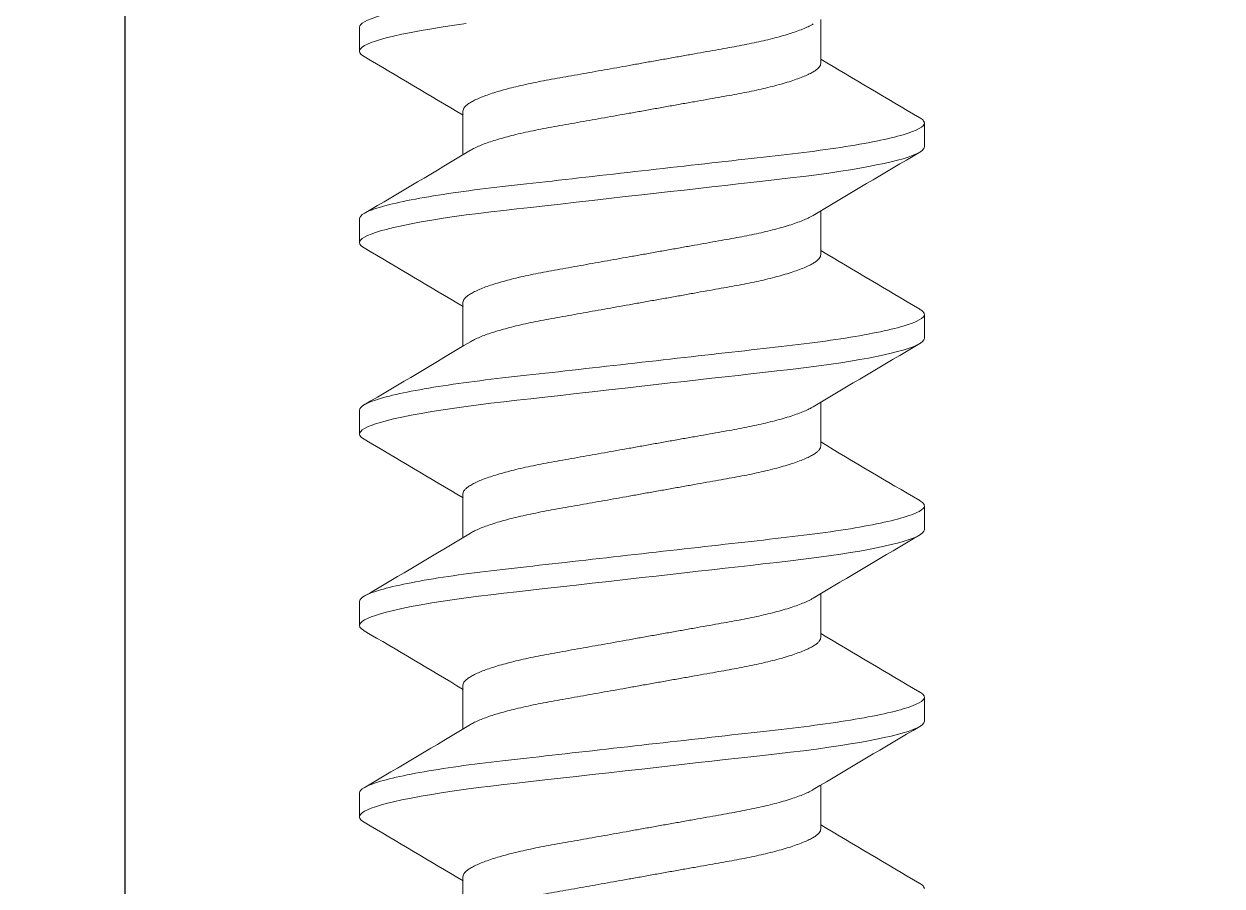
# Model space of a CAD drawing. Extents: x -23 to 190, y -172 to 85.
# Drawn here: x -0.8086 to -0.4608, y 43.8796 to 44.1298 of the extents above; entities that cross this region are included whole.
import ezdxf

# ---------------------------------------------------------------- set-up
doc = ezdxf.new("R2010")
doc.units = 0
doc.header["$MEASUREMENT"] = 0
doc.layers.get('0').update_dxf_attribs({"linetype": 'CONTINUOUS'})
doc.layers.add('FRAME', color=1, linetype='CONTINUOUS')

# ---------------------------------------------------------------- blocks, each defined once
blk = doc.blocks.new('Flat Head Phillips Sheet Metal Screw NO 8 Size 15 Length')
at = {"color": 7, "linetype": 'Continuous', "lineweight": 15}
for p, q in [((-47.41852, 27.73542), (-47.42546, 27.73542)), ((-47.36296, 27.73542), (-47.36991, 27.73542)), ((-47.30741, 27.73542), (-47.31435, 27.73542)), ((-47.25185, 27.73542), (-47.2588, 27.73542)), ((-47.1963, 27.73542), (-47.20324, 27.73542)), ((-47.44282, 27.70535), (-47.45553, 27.70535)), ((-47.38727, 27.70535), (-47.39997, 27.70535)), ((-47.33171, 27.70535), (-47.34442, 27.70535)), ((-47.27616, 27.70535), (-47.28886, 27.70535)), ((-47.2206, 27.70535), (-47.23331, 27.70535)), ((-47.42893, 27.60149), (-47.41623, 27.60149)), ((-47.37338, 27.60149), (-47.36067, 27.60149)), ((-47.31782, 27.60149), (-47.30512, 27.60149)), ((-47.26227, 27.60149), (-47.24956, 27.60149)), ((-47.20671, 27.60149), (-47.19401, 27.60149)), ((-47.39768, 27.57142), (-47.39074, 27.57142)), ((-47.34213, 27.57142), (-47.33518, 27.57142)), ((-47.28657, 27.57142), (-47.27963, 27.57142)), ((-47.23102, 27.57142), (-47.22407, 27.57142))]:
    blk.add_line(p, q, dxfattribs=at)
at = {"color": 7, "linetype": 'Continuous', "lineweight": 15, "flags": 128}
for points in [[(-47.42699, 27.73403), (-47.42687, 27.73426), (-47.42638, 27.73491), (-47.42591, 27.73529), (-47.42546, 27.73542), (-47.42508, 27.73532), (-47.42468, 27.73504), (-47.42427, 27.73457), (-47.42384, 27.7339), (-47.42341, 27.73303), (-47.42297, 27.73198), (-47.42253, 27.73074), (-47.42208, 27.7293), (-47.42162, 27.72768), (-47.42108, 27.7255), (-47.42053, 27.72307), (-47.41999, 27.72041), (-47.41945, 27.71752), (-47.41892, 27.71442), (-47.41839, 27.71113), (-47.41791, 27.70784), (-47.41743, 27.70441), (-47.41697, 27.70087), (-47.41653, 27.69724), (-47.4161, 27.69352), (-47.41567, 27.68968), (-47.41521, 27.68568), (-47.41475, 27.68154), (-47.41424, 27.67707), (-47.41372, 27.67249), (-47.4132, 27.66781), (-47.41266, 27.66305), (-47.41212, 27.65825), (-47.41157, 27.65342), (-47.4111, 27.64929), (-47.41064, 27.64517), (-47.41018, 27.64108), (-47.40972, 27.63705), (-47.40927, 27.63307), (-47.40884, 27.62924), (-47.40842, 27.62549), (-47.40801, 27.62183), (-47.4076, 27.61828), (-47.40714, 27.61421), (-47.4067, 27.6103), (-47.40624, 27.60647), (-47.40576, 27.60275), (-47.40526, 27.59915), (-47.40475, 27.5957), (-47.4043, 27.59288), (-47.40385, 27.59019), (-47.40339, 27.58765), (-47.40293, 27.58527), (-47.40246, 27.58306), (-47.402, 27.58106), (-47.40154, 27.57925), (-47.40109, 27.57761), (-47.40064, 27.57616), (-47.40011, 27.57469), (-47.39959, 27.5735), (-47.39909, 27.57258), (-47.3986, 27.57193), (-47.39813, 27.57154), (-47.39768, 27.57142), (-47.39768, 27.57142)], [(-47.37144, 27.73403), (-47.37131, 27.73426), (-47.37083, 27.73491), (-47.37036, 27.73529), (-47.36991, 27.73542), (-47.36952, 27.73532), (-47.36912, 27.73504), (-47.36871, 27.73457), (-47.36829, 27.7339), (-47.36785, 27.73303), (-47.36742, 27.73198), (-47.36697, 27.73074), (-47.36652, 27.7293), (-47.36607, 27.72768), (-47.36552, 27.7255), (-47.36498, 27.72307), (-47.36443, 27.72041), (-47.36389, 27.71752), (-47.36336, 27.71442), (-47.36284, 27.71113), (-47.36235, 27.70784), (-47.36188, 27.70441), (-47.36142, 27.70087), (-47.36097, 27.69724), (-47.36055, 27.69352), (-47.36011, 27.68968), (-47.35966, 27.68568), (-47.35919, 27.68154), (-47.35869, 27.67707), (-47.35817, 27.67249), (-47.35764, 27.66781), (-47.3571, 27.66305), (-47.35656, 27.65825), (-47.35602, 27.65342), (-47.35555, 27.64929), (-47.35509, 27.64517), (-47.35462, 27.64108), (-47.35417, 27.63705), (-47.35372, 27.63307), (-47.35329, 27.62924), (-47.35286, 27.62549), (-47.35245, 27.62183), (-47.35205, 27.61828), (-47.35159, 27.61421), (-47.35114, 27.6103), (-47.35068, 27.60647), (-47.3502, 27.60275), (-47.34971, 27.59915), (-47.3492, 27.5957), (-47.34875, 27.59288), (-47.34829, 27.59019), (-47.34783, 27.58765), (-47.34737, 27.58527), (-47.3469, 27.58306), (-47.34645, 27.58106), (-47.34599, 27.57925), (-47.34553, 27.57761), (-47.34508, 27.57616), (-47.34456, 27.57469), (-47.34404, 27.5735), (-47.34354, 27.57258), (-47.34305, 27.57193), (-47.34258, 27.57154), (-47.34213, 27.57142), (-47.34213, 27.57142)], [(-47.31588, 27.73403), (-47.31576, 27.73426), (-47.31527, 27.73491), (-47.3148, 27.73529), (-47.31435, 27.73542), (-47.31397, 27.73532), (-47.31357, 27.73504), (-47.31316, 27.73457), (-47.31273, 27.7339), (-47.3123, 27.73303), (-47.31186, 27.73198), (-47.31142, 27.73074), (-47.31097, 27.7293), (-47.31051, 27.72768), (-47.30997, 27.7255), (-47.30942, 27.72307), (-47.30888, 27.72041), (-47.30834, 27.71752), (-47.30781, 27.71442), (-47.30728, 27.71113), (-47.3068, 27.70784), (-47.30632, 27.70441), (-47.30586, 27.70087), (-47.30542, 27.69724), (-47.30499, 27.69352), (-47.30456, 27.68968), (-47.30411, 27.68568), (-47.30364, 27.68154), (-47.30313, 27.67707), (-47.30262, 27.67249), (-47.30209, 27.66781), (-47.30155, 27.66305), (-47.30101, 27.65825), (-47.30046, 27.65342), (-47.3, 27.64929), (-47.29953, 27.64517), (-47.29907, 27.64108), (-47.29861, 27.63705), (-47.29816, 27.63307), (-47.29773, 27.62924), (-47.29731, 27.62549), (-47.2969, 27.62183), (-47.2965, 27.61828), (-47.29604, 27.61421), (-47.29559, 27.6103), (-47.29513, 27.60647), (-47.29465, 27.60275), (-47.29415, 27.59915), (-47.29364, 27.5957), (-47.29319, 27.59288), (-47.29274, 27.59019), (-47.29228, 27.58765), (-47.29182, 27.58527), (-47.29135, 27.58306), (-47.29089, 27.58106), (-47.29043, 27.57925), (-47.28998, 27.57761), (-47.28953, 27.57616), (-47.289, 27.57469), (-47.28849, 27.5735), (-47.28798, 27.57258), (-47.28749, 27.57193), (-47.28702, 27.57154), (-47.28657, 27.57142), (-47.28657, 27.57142)], [(-47.26033, 27.73403), (-47.26021, 27.73426), (-47.25972, 27.73491), (-47.25925, 27.73529), (-47.2588, 27.73542), (-47.25841, 27.73532), (-47.25801, 27.73504), (-47.2576, 27.73457), (-47.25718, 27.7339), (-47.25674, 27.73303), (-47.25631, 27.73198), (-47.25586, 27.73074), (-47.25541, 27.7293), (-47.25496, 27.72768), (-47.25441, 27.7255), (-47.25387, 27.72307), (-47.25333, 27.72041), (-47.25279, 27.71752), (-47.25225, 27.71442), (-47.25173, 27.71113), (-47.25124, 27.70784), (-47.25077, 27.70441), (-47.25031, 27.70087), (-47.24986, 27.69724), (-47.24944, 27.69352), (-47.249, 27.68968), (-47.24855, 27.68568), (-47.24808, 27.68154), (-47.24758, 27.67707), (-47.24706, 27.67249), (-47.24653, 27.66781), (-47.246, 27.66305), (-47.24545, 27.65825), (-47.24491, 27.65342), (-47.24444, 27.64929), (-47.24398, 27.64517), (-47.24352, 27.64108), (-47.24306, 27.63705), (-47.24261, 27.63307), (-47.24218, 27.62924), (-47.24175, 27.62549), (-47.24134, 27.62183), (-47.24094, 27.61828), (-47.24048, 27.61421), (-47.24003, 27.6103), (-47.23957, 27.60647), (-47.23909, 27.60275), (-47.2386, 27.59915), (-47.23809, 27.5957), (-47.23764, 27.59288), (-47.23719, 27.59019), (-47.23673, 27.58765), (-47.23626, 27.58527), (-47.2358, 27.58306), (-47.23534, 27.58106), (-47.23488, 27.57925), (-47.23443, 27.57761), (-47.23398, 27.57616), (-47.23345, 27.57469), (-47.23293, 27.5735), (-47.23243, 27.57258), (-47.23194, 27.57193), (-47.23147, 27.57154), (-47.23102, 27.57142), (-47.23102, 27.57142)], [(-47.20477, 27.73403), (-47.20465, 27.73426), (-47.20416, 27.73491), (-47.20369, 27.73529), (-47.20324, 27.73542), (-47.20286, 27.73532), (-47.20246, 27.73504), (-47.20205, 27.73457), (-47.20162, 27.7339), (-47.20119, 27.73303), (-47.20075, 27.73198), (-47.20031, 27.73074), (-47.19986, 27.7293), (-47.1994, 27.72768), (-47.19886, 27.7255), (-47.19831, 27.72307), (-47.19777, 27.72041), (-47.19723, 27.71752), (-47.1967, 27.71442), (-47.19618, 27.71113), (-47.19569, 27.70784), (-47.19521, 27.70441)]]:
    blk.add_lwpolyline(points, dxfattribs=at)
at = {"color": 7, "linetype": 'Continuous', "lineweight": 15}
for centre, radius, start, end in [((-50.36145, 29.45339), 3.40106, 329.07123, 329.63346), ((-44.50908, 29.43807), 3.37039, 210.37001, 210.98096), ((-50.3059, 29.45339), 3.40106, 329.07123, 329.63346), ((-44.45353, 29.43807), 3.37039, 210.37001, 210.98096), ((-50.25034, 29.45339), 3.40106, 329.07123, 329.63346), ((-44.39797, 29.43807), 3.37039, 210.37001, 210.98096), ((-50.19479, 29.45339), 3.40106, 329.07123, 329.63346), ((-44.34242, 29.43807), 3.37039, 210.37001, 210.98096), ((-50.14098, 29.45443), 3.40309, 329.07129, 329.63319), ((-50.30884, 25.86774), 3.3724, 30.37024, 30.98083), ((-50.25328, 25.86774), 3.3724, 30.37024, 30.98083), ((-50.19773, 25.86774), 3.3724, 30.37024, 30.98083), ((-50.14217, 25.86774), 3.3724, 30.37024, 30.98083), ((-44.50962, 25.85304), 3.40185, 149.07129, 149.6334), ((-44.45407, 25.85304), 3.40185, 149.07129, 149.6334), ((-44.39851, 25.85304), 3.40185, 149.07129, 149.6334), ((-44.34296, 25.85304), 3.40185, 149.07129, 149.6334), ((-44.28587, 25.85213), 3.40363, 149.07144, 149.63325)]:
    blk.add_arc(centre, radius, start, end, dxfattribs=at)
for points, knots in [([(-47.41852, 27.73542), (-47.41751, 27.73542), (-47.41635, 27.73342), (-47.4139, 27.72511), (-47.41262, 27.7188), (-47.41086, 27.7073), (-47.4103, 27.70314), (-47.40924, 27.69447), (-47.40875, 27.68996), (-47.4071, 27.67536), (-47.40587, 27.6644), (-47.40339, 27.64243), (-47.40215, 27.63148), (-47.4005, 27.61687), (-47.40001, 27.61236), (-47.39896, 27.60369), (-47.39839, 27.59953), (-47.39663, 27.58803), (-47.39536, 27.58173), (-47.39291, 27.57341), (-47.39174, 27.57142), (-47.39074, 27.57142)], [0, 0, 0, 0, 0.125, 0.125, 0.25, 0.25, 0.3125, 0.3125, 0.375, 0.375, 0.5, 0.5, 0.625, 0.625, 0.6875, 0.6875, 0.75, 0.75, 0.875, 0.875, 1, 1, 1, 1]), ([(-47.36296, 27.73542), (-47.36196, 27.73542), (-47.36079, 27.73342), (-47.35834, 27.72511), (-47.35707, 27.7188), (-47.35531, 27.7073), (-47.35474, 27.70314), (-47.35369, 27.69447), (-47.3532, 27.68996), (-47.35155, 27.67536), (-47.35031, 27.6644), (-47.34783, 27.64243), (-47.3466, 27.63148), (-47.34495, 27.61687), (-47.34446, 27.61236), (-47.3434, 27.60369), (-47.34284, 27.59953), (-47.34108, 27.58803), (-47.3398, 27.58173), (-47.33735, 27.57341), (-47.33619, 27.57142), (-47.33518, 27.57142)], [0, 0, 0, 0, 0.125, 0.125, 0.25, 0.25, 0.3125, 0.3125, 0.375, 0.375, 0.5, 0.5, 0.625, 0.625, 0.6875, 0.6875, 0.75, 0.75, 0.875, 0.875, 1, 1, 1, 1]), ([(-47.30741, 27.73542), (-47.3064, 27.73542), (-47.30524, 27.73342), (-47.30279, 27.72511), (-47.30152, 27.7188), (-47.29975, 27.7073), (-47.29919, 27.70314), (-47.29813, 27.69447), (-47.29764, 27.68996), (-47.296, 27.67536), (-47.29476, 27.6644), (-47.29228, 27.64243), (-47.29104, 27.63148), (-47.28939, 27.61687), (-47.2889, 27.61236), (-47.28785, 27.60369), (-47.28728, 27.59953), (-47.28552, 27.58803), (-47.28425, 27.58173), (-47.2818, 27.57341), (-47.28063, 27.57142), (-47.27963, 27.57142)], [0, 0, 0, 0, 0.125, 0.125, 0.25, 0.25, 0.3125, 0.3125, 0.375, 0.375, 0.5, 0.5, 0.625, 0.625, 0.6875, 0.6875, 0.75, 0.75, 0.875, 0.875, 1, 1, 1, 1]), ([(-47.25185, 27.73542), (-47.25085, 27.73542), (-47.24968, 27.73342), (-47.24723, 27.72511), (-47.24596, 27.7188), (-47.2442, 27.7073), (-47.24363, 27.70314), (-47.24258, 27.69447), (-47.24209, 27.68996), (-47.24044, 27.67536), (-47.2392, 27.6644), (-47.23672, 27.64243), (-47.23549, 27.63148), (-47.23384, 27.61687), (-47.23335, 27.61236), (-47.23229, 27.60369), (-47.23173, 27.59953), (-47.22997, 27.58803), (-47.22869, 27.58173), (-47.22625, 27.57341), (-47.22508, 27.57142), (-47.22407, 27.57142)], [0, 0, 0, 0, 0.125, 0.125, 0.25, 0.25, 0.3125, 0.3125, 0.375, 0.375, 0.5, 0.5, 0.625, 0.625, 0.6875, 0.6875, 0.75, 0.75, 0.875, 0.875, 1, 1, 1, 1]), ([(-47.1963, 27.73542), (-47.1953, 27.73542), (-47.19413, 27.73342), (-47.19168, 27.72511), (-47.19041, 27.7188), (-47.18864, 27.7073), (-47.18808, 27.70314), (-47.18703, 27.69447), (-47.18654, 27.68996), (-47.18489, 27.67536), (-47.18365, 27.6644), (-47.18117, 27.64243), (-47.17993, 27.63148), (-47.17828, 27.61687), (-47.17779, 27.61236), (-47.17674, 27.60369), (-47.17617, 27.59953), (-47.17441, 27.58803), (-47.17314, 27.58173), (-47.17069, 27.57341), (-47.16952, 27.57142), (-47.16852, 27.57142)], [0, 0, 0, 0, 0.125, 0.125, 0.25, 0.25, 0.3125, 0.3125, 0.375, 0.375, 0.5, 0.5, 0.625, 0.625, 0.6875, 0.6875, 0.75, 0.75, 0.875, 0.875, 1, 1, 1, 1]), ([(-47.45421, 27.70314), (-47.45399, 27.70277), (-47.45355, 27.70199), (-47.45289, 27.70051), (-47.45222, 27.69881), (-47.45156, 27.69691), (-47.45091, 27.6948), (-47.45027, 27.69249), (-47.44963, 27.68996), (-47.449, 27.68721), (-47.44837, 27.68427), (-47.44777, 27.68121), (-47.44721, 27.67802), (-47.44662, 27.6747), (-47.44601, 27.67129), (-47.44539, 27.66782), (-47.44476, 27.66431), (-47.44412, 27.66073), (-47.44348, 27.65709), (-47.44281, 27.65334), (-47.44213, 27.64953), (-47.44144, 27.64567), (-47.44076, 27.64188), (-47.4401, 27.63818), (-47.43947, 27.6346), (-47.43886, 27.63123), (-47.4383, 27.62807), (-47.43777, 27.6251), (-47.4372, 27.62223), (-47.43661, 27.61946), (-47.43599, 27.61677), (-47.43533, 27.61419), (-47.43465, 27.61176), (-47.43396, 27.60956), (-47.43326, 27.60759), (-47.43257, 27.60589), (-47.4319, 27.60448), (-47.43126, 27.60336), (-47.43064, 27.60251), (-47.43005, 27.60192), (-47.42948, 27.60155), (-47.42911, 27.60151), (-47.42893, 27.60149)], [0, 0, 0, 0, 0.025043, 0.051294, 0.076128, 0.100977, 0.125773, 0.150453, 0.174953, 0.200674, 0.226058, 0.251043, 0.275664, 0.300587, 0.325918, 0.35012, 0.374574, 0.399221, 0.423998, 0.448841, 0.475188, 0.501456, 0.527569, 0.553452, 0.579036, 0.604257, 0.62765, 0.650889, 0.674505, 0.698468, 0.722729, 0.748719, 0.774908, 0.801219, 0.827575, 0.853898, 0.880109, 0.904652, 0.928968, 0.952999, 0.976692, 1, 1, 1, 1]), ([(-47.44282, 27.70535), (-47.44263, 27.70532), (-47.44224, 27.70527), (-47.44164, 27.70486), (-47.441, 27.70419), (-47.44034, 27.70324), (-47.43967, 27.702), (-47.439, 27.70052), (-47.43833, 27.69881), (-47.43768, 27.69691), (-47.43703, 27.6948), (-47.43638, 27.69249), (-47.43574, 27.68996), (-47.43511, 27.68721), (-47.43448, 27.68427), (-47.43389, 27.68121), (-47.43332, 27.67802), (-47.43273, 27.6747), (-47.43212, 27.67129), (-47.4315, 27.66782), (-47.43088, 27.66431), (-47.43024, 27.66073), (-47.42959, 27.65709), (-47.42892, 27.65334), (-47.42824, 27.64953), (-47.42755, 27.64567), (-47.42687, 27.64188), (-47.42621, 27.63818), (-47.42558, 27.6346), (-47.42498, 27.63123), (-47.42441, 27.62807), (-47.42388, 27.6251), (-47.42331, 27.62223), (-47.42272, 27.61946), (-47.4221, 27.61677), (-47.42144, 27.61419), (-47.42076, 27.61176), (-47.42007, 27.60956), (-47.41938, 27.60759), (-47.41868, 27.60589), (-47.41807, 27.60459), (-47.4177, 27.60396), (-47.41755, 27.60371)], [0, 0, 0, 0, 0.024733, 0.049897, 0.075434, 0.10128, 0.127365, 0.153616, 0.178452, 0.203301, 0.228098, 0.252779, 0.277279, 0.303001, 0.328385, 0.353372, 0.377993, 0.402917, 0.428248, 0.452451, 0.476906, 0.501553, 0.526331, 0.551175, 0.577522, 0.603791, 0.629905, 0.655789, 0.681374, 0.706595, 0.729989, 0.753229, 0.776845, 0.800809, 0.82507, 0.851061, 0.877251, 0.903563, 0.92992, 0.956243, 0.982455, 1, 1, 1, 1]), ([(-47.39865, 27.70314), (-47.39844, 27.70277), (-47.398, 27.70199), (-47.39733, 27.70051), (-47.39666, 27.69881), (-47.39601, 27.69691), (-47.39536, 27.6948), (-47.39472, 27.69249), (-47.39408, 27.68996), (-47.39344, 27.68721), (-47.39282, 27.68427), (-47.39222, 27.68121), (-47.39165, 27.67802), (-47.39106, 27.6747), (-47.39045, 27.67129), (-47.38983, 27.66782), (-47.38921, 27.66431), (-47.38857, 27.66073), (-47.38792, 27.65709), (-47.38725, 27.65334), (-47.38657, 27.64953), (-47.38588, 27.64567), (-47.38521, 27.64188), (-47.38455, 27.63818), (-47.38391, 27.6346), (-47.38331, 27.63123), (-47.38275, 27.62807), (-47.38221, 27.6251), (-47.38165, 27.62223), (-47.38106, 27.61946), (-47.38043, 27.61677), (-47.37978, 27.61419), (-47.3791, 27.61176), (-47.3784, 27.60956), (-47.37771, 27.60759), (-47.37702, 27.60589), (-47.37635, 27.60448), (-47.3757, 27.60336), (-47.37509, 27.60251), (-47.37449, 27.60192), (-47.37392, 27.60155), (-47.37356, 27.60151), (-47.37338, 27.60149)], [0, 0, 0, 0, 0.025043, 0.051294, 0.076128, 0.100977, 0.125773, 0.150453, 0.174953, 0.200674, 0.226058, 0.251043, 0.275664, 0.300587, 0.325918, 0.35012, 0.374574, 0.399221, 0.423998, 0.448841, 0.475188, 0.501456, 0.527569, 0.553452, 0.579036, 0.604257, 0.62765, 0.650889, 0.674505, 0.698468, 0.722729, 0.748719, 0.774908, 0.801219, 0.827575, 0.853898, 0.880109, 0.904652, 0.928968, 0.952999, 0.976692, 1, 1, 1, 1]), ([(-47.38727, 27.70535), (-47.38708, 27.70532), (-47.38669, 27.70527), (-47.38608, 27.70486), (-47.38545, 27.70419), (-47.38479, 27.70324), (-47.38412, 27.702), (-47.38344, 27.70052), (-47.38278, 27.69881), (-47.38212, 27.69691), (-47.38147, 27.6948), (-47.38083, 27.69249), (-47.38019, 27.68996), (-47.37955, 27.68721), (-47.37893, 27.68427), (-47.37833, 27.68121), (-47.37777, 27.67802), (-47.37717, 27.6747), (-47.37657, 27.67129), (-47.37595, 27.66782), (-47.37532, 27.66431), (-47.37468, 27.66073), (-47.37403, 27.65709), (-47.37336, 27.65334), (-47.37268, 27.64953), (-47.372, 27.64567), (-47.37132, 27.64188), (-47.37066, 27.63818), (-47.37002, 27.6346), (-47.36942, 27.63123), (-47.36886, 27.62807), (-47.36832, 27.6251), (-47.36776, 27.62223), (-47.36717, 27.61946), (-47.36654, 27.61677), (-47.36589, 27.61419), (-47.36521, 27.61176), (-47.36452, 27.60956), (-47.36382, 27.60759), (-47.36313, 27.60589), (-47.36252, 27.60459), (-47.36214, 27.60396), (-47.36199, 27.60371)], [0, 0, 0, 0, 0.024733, 0.049897, 0.075434, 0.10128, 0.127365, 0.153616, 0.178452, 0.203301, 0.228098, 0.252779, 0.277279, 0.303001, 0.328385, 0.353372, 0.377993, 0.402917, 0.428248, 0.452451, 0.476906, 0.501553, 0.526331, 0.551175, 0.577522, 0.603791, 0.629905, 0.655789, 0.681374, 0.706595, 0.729989, 0.753229, 0.776845, 0.800809, 0.82507, 0.851061, 0.877251, 0.903563, 0.92992, 0.956243, 0.982455, 1, 1, 1, 1]), ([(-47.3431, 27.70314), (-47.34288, 27.70277), (-47.34244, 27.70199), (-47.34178, 27.70051), (-47.34111, 27.69881), (-47.34046, 27.69691), (-47.3398, 27.6948), (-47.33916, 27.69249), (-47.33852, 27.68996), (-47.33789, 27.68721), (-47.33726, 27.68427), (-47.33667, 27.68121), (-47.3361, 27.67802), (-47.33551, 27.6747), (-47.3349, 27.67129), (-47.33428, 27.66782), (-47.33365, 27.66431), (-47.33302, 27.66073), (-47.33237, 27.65709), (-47.3317, 27.65334), (-47.33102, 27.64953), (-47.33033, 27.64567), (-47.32965, 27.64188), (-47.32899, 27.63818), (-47.32836, 27.6346), (-47.32776, 27.63123), (-47.32719, 27.62807), (-47.32666, 27.6251), (-47.32609, 27.62223), (-47.3255, 27.61946), (-47.32488, 27.61677), (-47.32422, 27.61419), (-47.32354, 27.61176), (-47.32285, 27.60956), (-47.32216, 27.60759), (-47.32146, 27.60589), (-47.32079, 27.60448), (-47.32015, 27.60336), (-47.31953, 27.60251), (-47.31894, 27.60192), (-47.31837, 27.60155), (-47.318, 27.60151), (-47.31782, 27.60149)], [0, 0, 0, 0, 0.025043, 0.051294, 0.076128, 0.100977, 0.125773, 0.150453, 0.174953, 0.200674, 0.226058, 0.251043, 0.275664, 0.300587, 0.325918, 0.35012, 0.374574, 0.399221, 0.423998, 0.448841, 0.475188, 0.501456, 0.527569, 0.553452, 0.579036, 0.604257, 0.62765, 0.650889, 0.674505, 0.698468, 0.722729, 0.748719, 0.774908, 0.801219, 0.827575, 0.853898, 0.880109, 0.904652, 0.928968, 0.952999, 0.976692, 1, 1, 1, 1]), ([(-47.33171, 27.70535), (-47.33152, 27.70532), (-47.33114, 27.70527), (-47.33053, 27.70486), (-47.32989, 27.70419), (-47.32924, 27.70324), (-47.32856, 27.702), (-47.32789, 27.70052), (-47.32722, 27.69881), (-47.32657, 27.69691), (-47.32592, 27.6948), (-47.32527, 27.69249), (-47.32463, 27.68996), (-47.324, 27.68721), (-47.32337, 27.68427), (-47.32278, 27.68121), (-47.32221, 27.67802), (-47.32162, 27.6747), (-47.32101, 27.67129), (-47.32039, 27.66782), (-47.31977, 27.66431), (-47.31913, 27.66073), (-47.31848, 27.65709), (-47.31781, 27.65334), (-47.31713, 27.64953), (-47.31644, 27.64567), (-47.31577, 27.64188), (-47.31511, 27.63818), (-47.31447, 27.6346), (-47.31387, 27.63123), (-47.31331, 27.62807), (-47.31277, 27.6251), (-47.3122, 27.62223), (-47.31161, 27.61946), (-47.31099, 27.61677), (-47.31033, 27.61419), (-47.30965, 27.61176), (-47.30896, 27.60956), (-47.30827, 27.60759), (-47.30757, 27.60589), (-47.30696, 27.60459), (-47.30659, 27.60396), (-47.30644, 27.60371)], [0, 0, 0, 0, 0.024733, 0.049897, 0.075434, 0.10128, 0.127365, 0.153616, 0.178452, 0.203301, 0.228098, 0.252779, 0.277279, 0.303001, 0.328385, 0.353372, 0.377993, 0.402917, 0.428248, 0.452451, 0.476906, 0.501553, 0.526331, 0.551175, 0.577522, 0.603791, 0.629905, 0.655789, 0.681374, 0.706595, 0.729989, 0.753229, 0.776845, 0.800809, 0.82507, 0.851061, 0.877251, 0.903563, 0.92992, 0.956243, 0.982455, 1, 1, 1, 1]), ([(-47.28754, 27.70314), (-47.28733, 27.70277), (-47.28689, 27.70199), (-47.28622, 27.70051), (-47.28556, 27.69881), (-47.2849, 27.69691), (-47.28425, 27.6948), (-47.28361, 27.69249), (-47.28297, 27.68996), (-47.28233, 27.68721), (-47.28171, 27.68427), (-47.28111, 27.68121), (-47.28054, 27.67802), (-47.27995, 27.6747), (-47.27934, 27.67129), (-47.27873, 27.66782), (-47.2781, 27.66431), (-47.27746, 27.66073), (-47.27681, 27.65709), (-47.27614, 27.65334), (-47.27546, 27.64953), (-47.27478, 27.64567), (-47.2741, 27.64188), (-47.27344, 27.63818), (-47.2728, 27.6346), (-47.2722, 27.63123), (-47.27164, 27.62807), (-47.2711, 27.6251), (-47.27054, 27.62223), (-47.26995, 27.61946), (-47.26932, 27.61677), (-47.26867, 27.61419), (-47.26799, 27.61176), (-47.26729, 27.60956), (-47.2666, 27.60759), (-47.26591, 27.60589), (-47.26524, 27.60448), (-47.26459, 27.60336), (-47.26398, 27.60251), (-47.26338, 27.60192), (-47.26281, 27.60155), (-47.26245, 27.60151), (-47.26227, 27.60149)], [0, 0, 0, 0, 0.025043, 0.051294, 0.076128, 0.100977, 0.125773, 0.150453, 0.174953, 0.200674, 0.226058, 0.251043, 0.275664, 0.300587, 0.325918, 0.35012, 0.374574, 0.399221, 0.423998, 0.448841, 0.475188, 0.501456, 0.527569, 0.553452, 0.579036, 0.604257, 0.62765, 0.650889, 0.674505, 0.698468, 0.722729, 0.748719, 0.774908, 0.801219, 0.827575, 0.853898, 0.880109, 0.904652, 0.928968, 0.952999, 0.976692, 1, 1, 1, 1]), ([(-47.27616, 27.70535), (-47.27597, 27.70532), (-47.27558, 27.70527), (-47.27497, 27.70486), (-47.27434, 27.70419), (-47.27368, 27.70324), (-47.27301, 27.702), (-47.27233, 27.70052), (-47.27167, 27.69881), (-47.27101, 27.69691), (-47.27036, 27.6948), (-47.26972, 27.69249), (-47.26908, 27.68996), (-47.26844, 27.68721), (-47.26782, 27.68427), (-47.26722, 27.68121), (-47.26666, 27.67802), (-47.26606, 27.6747), (-47.26546, 27.67129), (-47.26484, 27.66782), (-47.26421, 27.66431), (-47.26357, 27.66073), (-47.26292, 27.65709), (-47.26226, 27.65334), (-47.26157, 27.64953), (-47.26089, 27.64567), (-47.26021, 27.64188), (-47.25955, 27.63818), (-47.25891, 27.6346), (-47.25831, 27.63123), (-47.25775, 27.62807), (-47.25721, 27.6251), (-47.25665, 27.62223), (-47.25606, 27.61946), (-47.25543, 27.61677), (-47.25478, 27.61419), (-47.2541, 27.61176), (-47.25341, 27.60956), (-47.25271, 27.60759), (-47.25202, 27.60589), (-47.25141, 27.60459), (-47.25103, 27.60396), (-47.25088, 27.60371)], [0, 0, 0, 0, 0.0247333, 0.0498972, 0.075434, 0.1012797, 0.127365, 0.1536164, 0.1784516, 0.2033008, 0.2280981, 0.2527787, 0.2772794, 0.3030009, 0.3283855, 0.3533715, 0.3779927, 0.4029172, 0.4282484, 0.4524509, 0.4769057, 0.5015533, 0.5263312, 0.5511749, 0.5775221, 0.603791, 0.6299046, 0.6557889, 0.6813739, 0.7065948, 0.7299887, 0.7532288, 0.7768449, 0.8008093, 0.8250701, 0.8510614, 0.8772509, 0.9035628, 0.9299198, 0.9562429, 0.9824545, 1, 1, 1, 1]), ([(-47.23199, 27.70314), (-47.23177, 27.70277), (-47.23133, 27.70199), (-47.23067, 27.70051), (-47.23, 27.69881), (-47.22935, 27.69691), (-47.2287, 27.6948), (-47.22805, 27.69249), (-47.22741, 27.68996), (-47.22678, 27.68721), (-47.22615, 27.68427), (-47.22556, 27.68121), (-47.22499, 27.67802), (-47.2244, 27.6747), (-47.22379, 27.67129), (-47.22317, 27.66782), (-47.22255, 27.66431), (-47.22191, 27.66073), (-47.22126, 27.65709), (-47.22059, 27.65334), (-47.21991, 27.64953), (-47.21922, 27.64567), (-47.21854, 27.64188), (-47.21789, 27.63818), (-47.21725, 27.6346), (-47.21665, 27.63123), (-47.21609, 27.62807), (-47.21555, 27.6251), (-47.21498, 27.62223), (-47.21439, 27.61946), (-47.21377, 27.61677), (-47.21311, 27.61419), (-47.21243, 27.61176), (-47.21174, 27.60956), (-47.21105, 27.60759), (-47.21035, 27.60589), (-47.20968, 27.60448), (-47.20904, 27.60336), (-47.20842, 27.60251), (-47.20783, 27.60192), (-47.20726, 27.60155), (-47.20689, 27.60151), (-47.20671, 27.60149)], [0, 0, 0, 0, 0.025043, 0.051294, 0.076128, 0.100977, 0.125773, 0.150453, 0.174953, 0.200674, 0.226058, 0.251043, 0.275664, 0.300587, 0.325918, 0.35012, 0.374574, 0.399221, 0.423998, 0.448841, 0.475187, 0.501456, 0.527568, 0.553452, 0.579036, 0.604257, 0.62765, 0.650889, 0.674505, 0.698468, 0.722729, 0.748719, 0.774908, 0.801219, 0.827575, 0.853898, 0.880109, 0.904652, 0.928968, 0.952999, 0.976692, 1, 1, 1, 1]), ([(-47.2206, 27.70535), (-47.22041, 27.70532), (-47.22003, 27.70527), (-47.21942, 27.70486), (-47.21878, 27.70419), (-47.21813, 27.70324), (-47.21745, 27.702), (-47.21678, 27.70052), (-47.21611, 27.69881), (-47.21546, 27.69691), (-47.21481, 27.6948), (-47.21416, 27.69249), (-47.21352, 27.68996), (-47.21289, 27.68721), (-47.21227, 27.68427), (-47.21167, 27.68121), (-47.2111, 27.67802), (-47.21051, 27.6747), (-47.2099, 27.67129), (-47.20928, 27.66782), (-47.20866, 27.66431), (-47.20802, 27.66073), (-47.20737, 27.65709), (-47.2067, 27.65334), (-47.20602, 27.64953), (-47.20533, 27.64567), (-47.20466, 27.64188), (-47.204, 27.63818), (-47.20336, 27.6346), (-47.20276, 27.63123), (-47.2022, 27.62807), (-47.20166, 27.6251), (-47.20109, 27.62223), (-47.2005, 27.61946), (-47.19988, 27.61677), (-47.19922, 27.61419), (-47.19854, 27.61176), (-47.19785, 27.60956), (-47.19716, 27.60759), (-47.19647, 27.60589), (-47.19585, 27.60459), (-47.19548, 27.60396), (-47.19533, 27.60371)], [0, 0, 0, 0, 0.024733, 0.049897, 0.075434, 0.10128, 0.127365, 0.153616, 0.178452, 0.203301, 0.228098, 0.252779, 0.277279, 0.303001, 0.328385, 0.353371, 0.377993, 0.402917, 0.428248, 0.452451, 0.476906, 0.501553, 0.526331, 0.551175, 0.577522, 0.603791, 0.629905, 0.655789, 0.681374, 0.706595, 0.729989, 0.753229, 0.776845, 0.800809, 0.82507, 0.851061, 0.877251, 0.903563, 0.92992, 0.956243, 0.982455, 1, 1, 1, 1]), ([(-47.44629, 27.57142), (-47.44617, 27.57144), (-47.44591, 27.57147), (-47.44551, 27.57177), (-47.44513, 27.57219), (-47.44487, 27.57261), (-47.44476, 27.57279)], [0, 0, 0, 0, 0.259589, 0.522259, 0.787753, 1, 1, 1, 1]), ([(-47.39074, 27.57142), (-47.39061, 27.57144), (-47.39035, 27.57147), (-47.38996, 27.57177), (-47.38957, 27.57219), (-47.38932, 27.57261), (-47.38921, 27.57279)], [0, 0, 0, 0, 0.259589, 0.522259, 0.787753, 1, 1, 1, 1]), ([(-47.33518, 27.57142), (-47.33506, 27.57144), (-47.3348, 27.57147), (-47.3344, 27.57177), (-47.33402, 27.57219), (-47.33377, 27.57261), (-47.33365, 27.57279)], [0, 0, 0, 0, 0.259589, 0.522259, 0.787753, 1, 1, 1, 1]), ([(-47.27963, 27.57142), (-47.2795, 27.57144), (-47.27925, 27.57147), (-47.27885, 27.57177), (-47.27846, 27.57219), (-47.27821, 27.57261), (-47.2781, 27.57279)], [0, 0, 0, 0, 0.259589, 0.522259, 0.787753, 1, 1, 1, 1]), ([(-47.22407, 27.57142), (-47.22395, 27.57144), (-47.22369, 27.57147), (-47.22329, 27.57177), (-47.22291, 27.57219), (-47.22266, 27.57261), (-47.22254, 27.57279)], [0, 0, 0, 0, 0.259589, 0.522259, 0.787753, 1, 1, 1, 1])]:
    blk.add_open_spline(points, degree=3, knots=knots, dxfattribs=at)

msp = doc.modelspace()

# ---------------------------------------------------------------- linework, layer by layer
at = {"layer": 'FRAME'}
msp.add_lwpolyline([(-2.33725, 43.44454), (-0.86625, 43.44454, 0.414214), (-0.83525, 43.47554), (-0.83525, 44.34654, -0.414214), (-0.80725, 44.37454), (-0.80725, 44.37454, -0.414214), (-0.77925, 44.34654), (-0.77925, 43.47554, 0.414214), (-0.74825, 43.44454), (0.24175, 43.44454, 0.414214)], format="xyb", dxfattribs=at)
msp.add_lwpolyline([(-2.33725, 43.44454), (-0.86625, 43.44454, 0.414214), (-0.83525, 43.47554), (-0.83525, 44.34654, -0.414214), (-0.80725, 44.37454), (-0.80725, 44.37454, -0.414214), (-0.77925, 44.34654), (-0.77925, 43.47554, 0.414214), (-0.74825, 43.44454), (0.24175, 43.44454, 0.414214)], format="xyb", dxfattribs=at)

# ---------------------------------------------------------------- block references
at = {"layer": 'FRAME', "color": 7, "rotation": 90.00000000000001}
msp.add_blockref('Flat Head Phillips Sheet Metal Screw NO 8 Size 15 Length', (27.02422, 91.32513), dxfattribs=at)

doc.saveas('drawing.dxf')
